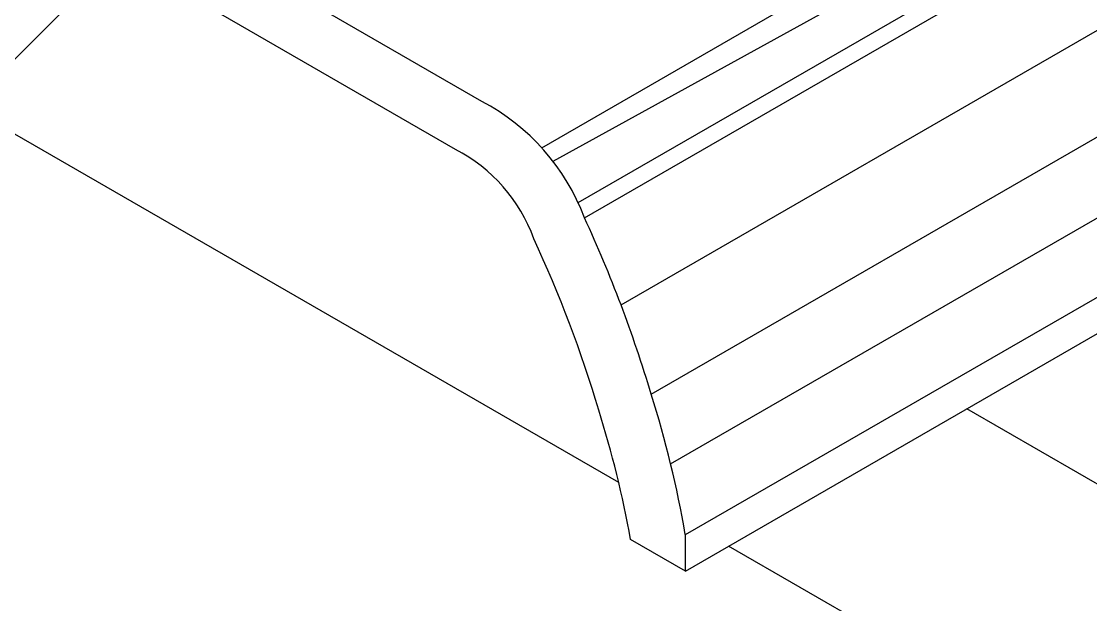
# Model space of a CAD drawing. Header units: millimetres. Extents: x -6476.3 to -6460.6, y -4783.2 to -4766.7.
# Drawn here: x -6471.03 to -6465.78, y -4776.94 to -4774.08 of the extents above; entities that cross this region are included whole.
import ezdxf

# ---------------------------------------------------------------- set-up
doc = ezdxf.new("R2010")
doc.units = ezdxf.units.MM
doc.header["$LTSCALE"] = 10
doc.layers.add('Termotécnica', color=7, linetype='Continuous')

msp = doc.modelspace()

# ---------------------------------------------------------------- linework, layer by layer
at = {"layer": 'Termotécnica', "color": 1}
for p, q in [((-6468.4717, -4774.6982), (-6464.1245, -4772.1883)), ((-6468.4156, -4774.7653), (-6464.0157, -4772.3304)), ((-6468.2929, -4774.9684), (-6463.9457, -4772.4586)), ((-6468.2619, -4775.0432), (-6463.9146, -4772.5333)), ((-6468.0824, -4775.4708), (-6463.7352, -4772.961)), ((-6467.9343, -4775.9104), (-6463.5871, -4773.4005)), ((-6467.8388, -4776.2526), (-6463.4916, -4773.7427)), ((-6467.7665, -4776.6003), (-6463.4193, -4774.0905))]:
    msp.add_line(p, q, dxfattribs=at)
at = {"layer": 'Termotécnica', "color": 2}
for p, q in [((-6472.2702, -4775.474), (-6470.3382, -4773.5421)), ((-6468.0935, -4776.3447), (-6471.6147, -4774.3117)), ((-6463.963, -4777.3794), (-6466.3846, -4775.9813)), ((-6465.1321, -4778.0544), (-6467.5538, -4776.6563))]:
    msp.add_line(p, q, dxfattribs=at)
at = {"layer": 'Termotécnica', "color": 3}
for p, q in [((-6468.7656, -4774.4709), (-6469.8704, -4773.833)), ((-6468.8951, -4774.7069), (-6470.132, -4773.9928)), ((-6467.7665, -4776.7792), (-6463.4193, -4774.2693)), ((-6467.7665, -4776.7792), (-6468.0357, -4776.6238)), ((-6467.7665, -4776.7792), (-6467.7665, -4776.6003))]:
    msp.add_line(p, q, dxfattribs=at)
for centre, radius, start, end in [((-6469.2602, -4775.4141), 1.065, 20.3837, 62.3315), ((-6469.2602, -4775.4141), 0.7959, 19.6758, 62.6971), ((-6474.0716, -4777.733), 6.4022, 16.54004, 24.84366), ((-6474.0716, -4777.733), 6.1331, 16.51869, 24.94765), ((-6472.9832, -4777.5033), 5.2942, 9.8206, 17.5108), ((-6472.9832, -4777.5033), 5.0251, 10.0808, 17.5368)]:
    msp.add_arc(centre, radius, start, end, dxfattribs=at)

doc.saveas('drawing.dxf')
